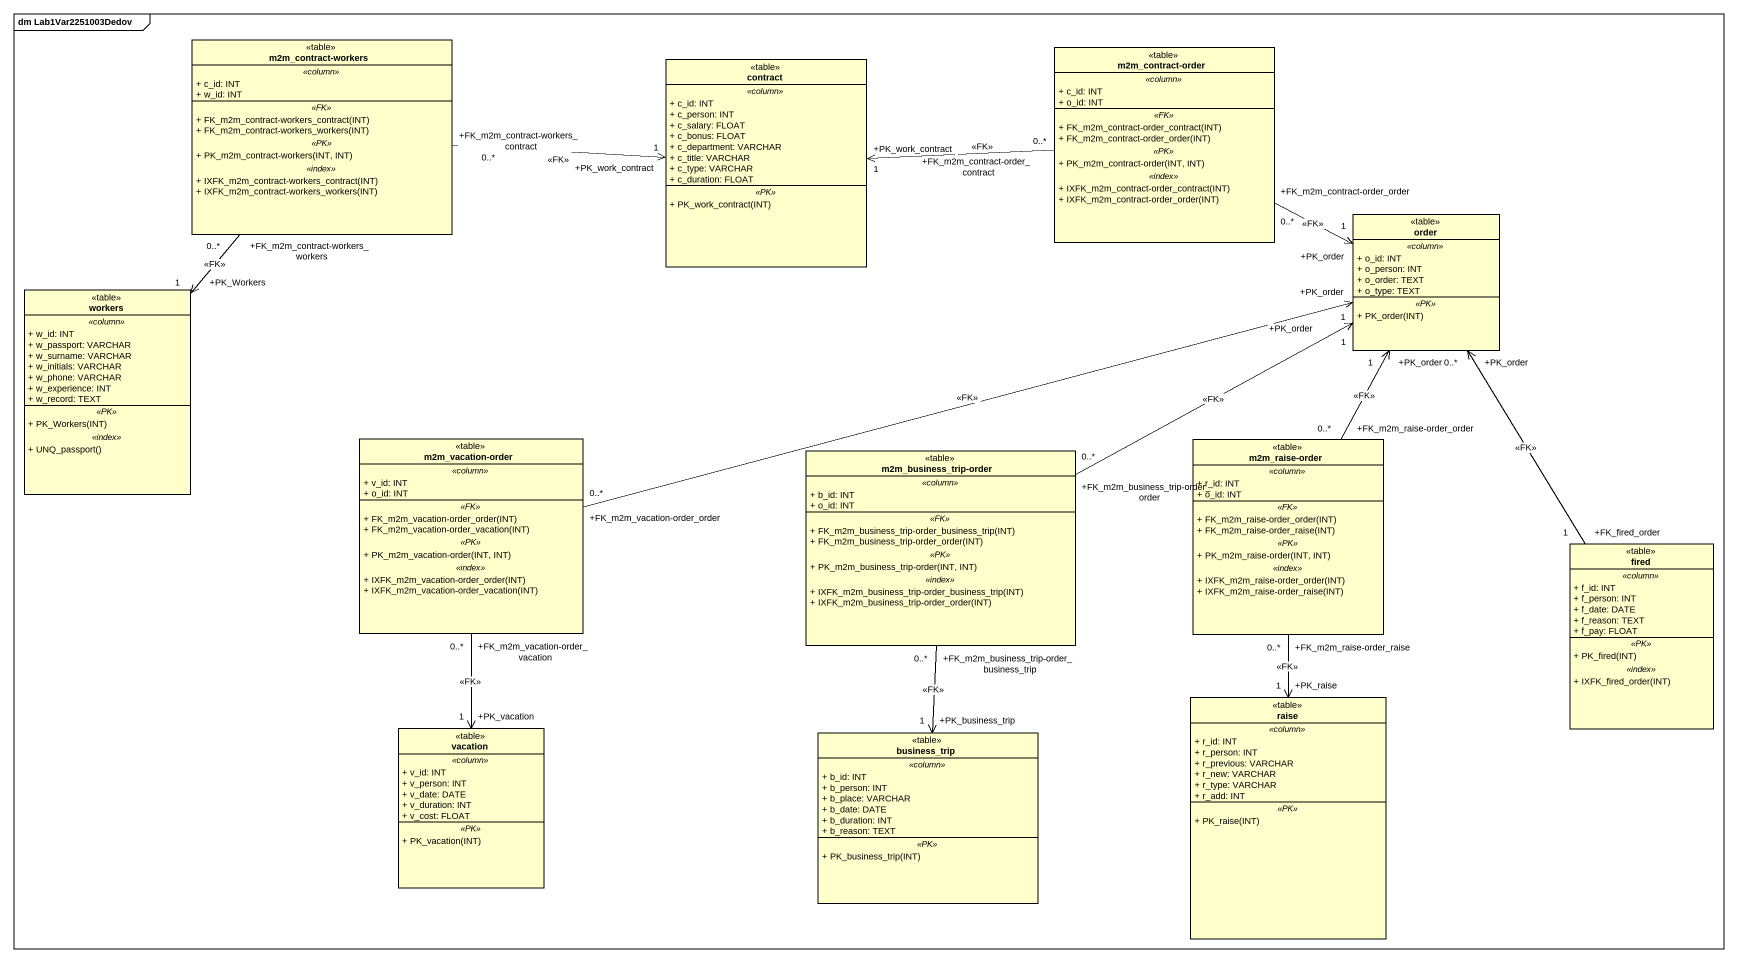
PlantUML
@startuml
mainframe dm Lab1Var2251003Dedov
hide circle
hide empty members
skinparam classAttributeIconSize 0
class "m2m_contract-workers" as m2m_contract_workers <<table>> {
  .. <<column>> ..
  + c_id: INT
  + w_id: INT
  .. <<FK>> ..
  + FK_m2m_contract-workers_contract(INT)
  + FK_m2m_contract-workers_workers(INT)
  .. <<PK>> ..
  + PK_m2m_contract-workers(INT, INT)
  .. <<index>> ..
  + IXFK_m2m_contract-workers_contract(INT)
  + IXFK_m2m_contract-workers_workers(INT)
}
class contract <<table>> {
  .. <<column>> ..
  + c_id: INT
  + c_person: INT
  + c_salary: FLOAT
  + c_bonus: FLOAT
  + c_department: VARCHAR
  + c_title: VARCHAR
  + c_type: VARCHAR
  + c_duration: FLOAT
  .. <<PK>> ..
  + PK_work_contract(INT)
}
class "m2m_contract-order" as m2m_contract_order <<table>> {
  .. <<column>> ..
  + c_id: INT
  + o_id: INT
  .. <<FK>> ..
  + FK_m2m_contract-order_contract(INT)
  + FK_m2m_contract-order_order(INT)
  .. <<PK>> ..
  + PK_m2m_contract-order(INT, INT)
  .. <<index>> ..
  + IXFK_m2m_contract-order_contract(INT)
  + IXFK_m2m_contract-order_order(INT)
}
class order <<table>> {
  .. <<column>> ..
  + o_id: INT
  + o_person: INT
  + o_order: TEXT
  + o_type: TEXT
  .. <<PK>> ..
  + PK_order(INT)
}
class workers <<table>> {
  .. <<column>> ..
  + w_id: INT
  + w_passport: VARCHAR
  + w_surname: VARCHAR
  + w_initials: VARCHAR
  + w_phone: VARCHAR
  + w_experience: INT
  + w_record: TEXT
  .. <<PK>> ..
  + PK_Workers(INT)
  .. <<index>> ..
  + UNQ_passport()
}
class "m2m_vacation-order" as m2m_vacation_order <<table>> {
  .. <<column>> ..
  + v_id: INT
  + o_id: INT
  .. <<FK>> ..
  + FK_m2m_vacation-order_order(INT)
  + FK_m2m_vacation-order_vacation(INT)
  .. <<PK>> ..
  + PK_m2m_vacation-order(INT, INT)
  .. <<index>> ..
  + IXFK_m2m_vacation-order_order(INT)
  + IXFK_m2m_vacation-order_vacation(INT)
}
class "m2m_business_trip-order" as m2m_business_trip_order <<table>> {
  .. <<column>> ..
  + b_id: INT
  + o_id: INT
  .. <<FK>> ..
  + FK_m2m_business_trip-order_business_trip(INT)
  + FK_m2m_business_trip-order_order(INT)
  .. <<PK>> ..
  + PK_m2m_business_trip-order(INT, INT)
  .. <<index>> ..
  + IXFK_m2m_business_trip-order_business_trip(INT)
  + IXFK_m2m_business_trip-order_order(INT)
}
class "m2m_raise-order" as m2m_raise_order <<table>> {
  .. <<column>> ..
  + r_id: INT
  + o_id: INT
  .. <<FK>> ..
  + FK_m2m_raise-order_order(INT)
  + FK_m2m_raise-order_raise(INT)
  .. <<PK>> ..
  + PK_m2m_raise-order(INT, INT)
  .. <<index>> ..
  + IXFK_m2m_raise-order_order(INT)
  + IXFK_m2m_raise-order_raise(INT)
}
class fired <<table>> {
  .. <<column>> ..
  + f_id: INT
  + f_person: INT
  + f_date: DATE
  + f_reason: TEXT
  + f_pay: FLOAT
  .. <<PK>> ..
  + PK_fired(INT)
  .. <<index>> ..
  + IXFK_fired_order(INT)
}
class vacation <<table>> {
  .. <<column>> ..
  + v_id: INT
  + v_person: INT
  + v_date: DATE
  + v_duration: INT
  + v_cost: FLOAT
  .. <<PK>> ..
  + PK_vacation(INT)
}
class raise <<table>> {
  .. <<column>> ..
  + r_id: INT
  + r_person: INT
  + r_previous: VARCHAR
  + r_new: VARCHAR
  + r_type: VARCHAR
  + r_add: INT
  .. <<PK>> ..
  + PK_raise(INT)
}
class business_trip <<table>> {
  .. <<column>> ..
  + b_id: INT
  + b_person: INT
  + b_place: VARCHAR
  + b_date: DATE
  + b_duration: INT
  + b_reason: TEXT
  .. <<PK>> ..
  + PK_business_trip(INT)
}
m2m_contract_workers "+FK_m2m_contract-workers_contract\n0..*" -right-> "+PK_work_contract\n1" contract : <<FK>>
m2m_contract_workers "+FK_m2m_contract-workers_workers\n0..*" --> "+PK_Workers\n1" workers : <<FK>>
m2m_contract_order "+FK_m2m_contract-order_contract\n0..*" -left-> "+PK_work_contract\n1" contract : <<FK>>
m2m_contract_order "+FK_m2m_contract-order_order\n0..*" -right-> "+PK_order\n1" order : <<FK>>
m2m_vacation_order "+FK_m2m_vacation-order_order\n0..*" -right-> "+PK_order\n1" order : <<FK>>
m2m_vacation_order "+FK_m2m_vacation-order_vacation\n0..*" --> "+PK_vacation\n1" vacation : <<FK>>
m2m_business_trip_order "+FK_m2m_business_trip-order_order\n0..*" -right-> "+PK_order\n1" order : <<FK>>
m2m_business_trip_order "+FK_m2m_business_trip-order_business_trip\n0..*" --> "+PK_business_trip\n1" business_trip : <<FK>>
m2m_raise_order "+FK_m2m_raise-order_order\n0..*" -up-> "+PK_order\n1" order : <<FK>>
m2m_raise_order "+FK_m2m_raise-order_raise\n0..*" --> "+PK_raise\n1" raise : <<FK>>
fired "+FK_fired_order\n1" -up-> "+PK_order\n0..*" order : <<FK>>
@enduml
